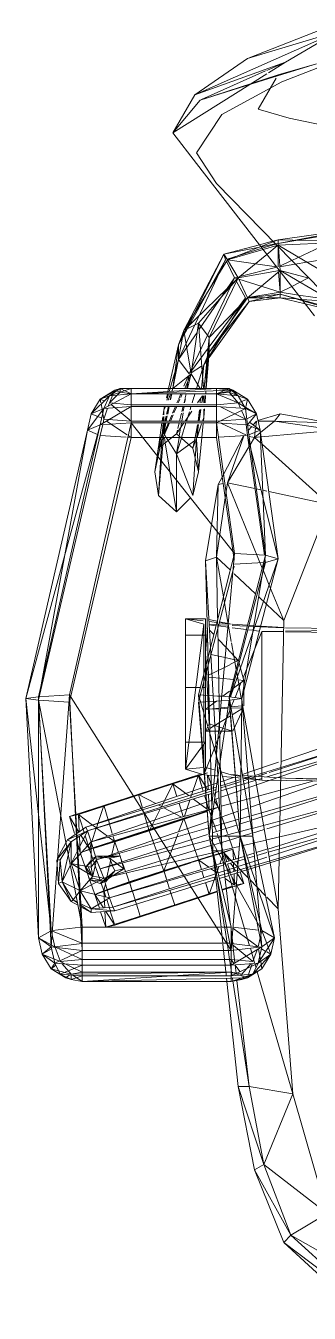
# Model space of a CAD drawing. Header units: millimetres. Extents: x -21051 to 202668, y -15646 to 13691.
# Drawn here: x -10379 to -10255, y -6669 to -6106 of the extents above; entities that cross this region are included whole.
import ezdxf

# ---------------------------------------------------------------- set-up
doc = ezdxf.new("R2010")
doc.units = ezdxf.units.MM
doc.layers.add('G-IMPT', color=8, linetype='Continuous', lineweight=5)
doc.layers.add('I-FURN', color=30, linetype='Continuous', lineweight=5)
doc.layers.get('0').off()
doc.layers.get('I-FURN').off()

# ---------------------------------------------------------------- blocks, each defined once
blk = doc.blocks.new('Aeron_Work_Chair_3485 - Aeron Work Chair_dwg-V4-00_Ground floor')
at = {"layer": 'G-IMPT'}
for p, q in [((-95.25, 305.59), (24.61, 338.14)), ((23.81, 332.58), (-95.25, 305.59)), ((24.61, 338.14), (-92.87, 311.15)), ((-92.87, 311.15), (25.05, 332.52)), ((25.12, 332.52), (-90.49, 305.59)), ((23.02, 319.09), (23.81, 332.58)), ((23.81, 332.58), (24.61, 338.14)), ((23.81, 332.58), (133.35, 327.02)), ((23.81, 332.58), (129.38, 332.58)), ((24.61, 338.14), (129.38, 332.58)), ((24.61, 338.14), (25.4, 332.58)), ((24.61, 338.14), (126.21, 327.02)), ((25.4, 332.58), (126.21, 327.02)), ((129.38, 332.58), (126.41, 327.38)), ((136.52, 330.99), (129.38, 332.58)), ((129.38, 332.58), (132.44, 327.07)), ((133.35, 327.02), (129.38, 332.58)), ((23.02, 319.09), (133.35, 327.02)), ((25.4, 332.5), (26.18, 319.31)), ((25.97, 332.47), (124.62, 313.53)), ((126.21, 327.02), (133.35, 325.44)), ((132.5, 326.96), (133.35, 325.44)), ((136.52, 330.99), (133.35, 327.02)), ((140.49, 325.44), (133.35, 327.02)), ((133.35, 327.02), (134.94, 313.53)), ((136.52, 330.99), (134.15, 326.85)), ((142.88, 327.02), (136.52, 330.99)), ((136.52, 330.99), (139.55, 323.42)), ((136.52, 330.99), (140.49, 325.44)), ((142.88, 327.02), (140.49, 325.44)), ((142.88, 327.02), (141.29, 325.04)), ((146.84, 320.68), (142.88, 327.02)), ((142.88, 327.02), (145.26, 318.29)), ((142.88, 327.02), (145.26, 323.06)), ((94.49, 324.23), (86.52, 319.88)), ((87.31, 318.29), (94.76, 324.25)), ((87.31, 318.29), (95.25, 323.06)), ((104.78, 322.26), (87.31, 318.29)), ((105.57, 323.85), (95.25, 324.64)), ((95.25, 323.06), (95.25, 324.28)), ((105.57, 323.85), (95.25, 323.06)), ((104.78, 322.26), (95.25, 323.06)), ((104.78, 322.26), (97.66, 318.71)), ((104.78, 322.26), (105.57, 323.85)), ((104.78, 322.26), (108.48, 314.84)), ((104.78, 322.26), (113.51, 318.29)), ((104.78, 322.26), (112.71, 317.5)), ((113.51, 318.29), (105.57, 323.85)), ((126.15, 326.51), (124.68, 314.04)), ((126.41, 326.53), (131.7, 313.69)), ((131.78, 313.69), (133.35, 325.44)), ((133.55, 325.36), (139.43, 323.16)), ((138.91, 313.53), (133.6, 324.9)), ((140.49, 325.44), (134.94, 313.53)), ((138.91, 313.53), (139.7, 323.06)), ((144.46, 313.53), (139.7, 323.06)), ((145.26, 323.06), (140.49, 325.44)), ((140.49, 325.44), (141.29, 313.53)), ((145.26, 318.29), (140.71, 322.19)), ((145.26, 323.06), (141.29, 313.53)), ((146.05, 313.53), (145.26, 323.06)), ((146.84, 320.68), (145.26, 323.06)), ((145.26, 323.06), (147.64, 318.29)), ((23.02, 319.09), (-96.04, 292.1)), ((23.62, 318.49), (-89.69, 292.1)), ((23.02, 319.09), (134.94, 248.44)), ((23.02, 319.09), (134.94, 313.53)), ((25.64, 318.96), (23.87, 318.55)), ((26.19, 319.09), (124.62, 313.53)), ((75.32, 316.31), (66.68, 288.93)), ((75.32, 316.31), (71.44, 304.01)), ((76.2, 319.09), (75.38, 316.49)), ((76.2, 319.09), (75.38, 316.49)), ((75.41, 315.12), (75.64, 316.3)), ((75.64, 316.3), (75.41, 315.12)), ((75.68, 316.47), (76.2, 319.09)), ((76.2, 319.09), (75.68, 316.47)), ((83.66, 316.85), (76.2, 319.09)), ((80.9, 316.21), (76.2, 319.09)), ((80.96, 311.94), (83.66, 315.8)), ((83.04, 314.91), (81.29, 315.98)), ((82.55, 311.15), (84.66, 315.79)), ((82.55, 311.15), (85.61, 315.73)), ((83.85, 316.07), (86.52, 319.88)), ((84.76, 316.02), (86.52, 319.88)), ((85.76, 315.97), (87.31, 318.29)), ((87.31, 318.29), (86.52, 319.88)), ((87.31, 318.29), (96.84, 318.29)), ((92.08, 314.33), (87.79, 315.61)), ((91.61, 315.68), (96.84, 318.29)), ((93.87, 315.57), (96.84, 318.29)), ((96.84, 318.29), (97.36, 315.4)), ((96.84, 318.29), (98.56, 315.34)), ((96.84, 318.29), (108.37, 314.45)), ((112.71, 317.5), (109.34, 314.8)), ((112.71, 317.5), (113.51, 318.29)), ((112.71, 317.5), (114.07, 315.56)), ((112.71, 317.5), (113.64, 315.64)), ((113.51, 318.29), (115.11, 315.36)), ((144.46, 313.53), (145.26, 318.29)), ((144.46, 248.44), (145.26, 318.29)), ((146.62, 320.33), (145.61, 318.82)), ((147.64, 318.29), (145.65, 318.29)), ((148.43, 313.53), (145.71, 317.61)), ((146.05, 313.53), (147.64, 318.29)), ((146.84, 320.68), (147.64, 318.29)), ((148.43, 313.53), (147.64, 318.29)), ((-92.87, 311.15), (-102.39, 304.01)), ((-92.87, 311.15), (-100.01, 309.56)), ((-95.25, 305.59), (-92.87, 311.15)), ((-92.87, 311.15), (-90.98, 306.75)), ((61.91, 273.84), (75.41, 315.12)), ((63.33, 259.72), (80.96, 311.94)), ((64.86, 259.6), (80.96, 311.94)), ((65.89, 259.51), (82.55, 311.15)), ((66.97, 259.43), (82.55, 311.15)), ((71.44, 304.01), (75.41, 315.12)), ((71.44, 304.01), (75.41, 315.12)), ((75.41, 315.12), (81.78, 313.11)), ((80.04, 308.94), (75.41, 315.12)), ((82.93, 314.76), (75.41, 315.12)), ((81.78, 313.11), (75.41, 315.12)), ((82.55, 311.15), (80.96, 311.94)), ((81.78, 313.11), (83.23, 312.65)), ((83.23, 312.65), (81.78, 313.11)), ((82.55, 311.15), (91.1, 315.42)), ((87.31, 309.56), (82.55, 311.15)), ((82.55, 284.16), (90.49, 310.36)), ((90.49, 310.36), (84.47, 314.03)), ((84.65, 312.2), (90.49, 310.36)), ((90.49, 310.36), (84.65, 312.2)), ((92.08, 314.33), (84.89, 314.67)), ((87.31, 309.56), (93.56, 315.28)), ((88.11, 309.56), (90.49, 310.36)), ((91.82, 313.7), (90.49, 310.36)), ((90.49, 310.36), (91.82, 313.7)), ((91.07, 311.82), (90.49, 310.36)), ((91.9, 313.77), (90.57, 309.56)), ((90.72, 310.27), (104.06, 305.63)), ((90.76, 310.32), (91.89, 313.76)), ((91.82, 313.7), (91.07, 311.82)), ((92.39, 314.22), (110.33, 307.97)), ((94.03, 307.55), (97.63, 311.15)), ((95.51, 309.56), (97.63, 311.15)), ((95.66, 309.74), (98.05, 311.64)), ((97.42, 315.07), (98.42, 309.56)), ((97.63, 311.15), (98.42, 311.94)), ((98.18, 310.92), (102.13, 309.22)), ((98.42, 311.94), (100.97, 311.22)), ((98.42, 311.94), (101.89, 309.63)), ((98.76, 314.99), (102.39, 308.77)), ((101.2, 311.15), (103.98, 310.36)), ((108.74, 314.33), (102.39, 308.77)), ((103.19, 304.01), (108.74, 314.33)), ((103.8, 310), (103.19, 308.77)), ((104, 310.18), (104.73, 303.58)), ((104.03, 310.2), (105.57, 305.59)), ((111.92, 301.62), (108.74, 314.33)), ((116.68, 309.56), (108.74, 314.33)), ((114.41, 314.11), (116.68, 309.56)), ((115.12, 314.07), (118.27, 309.56)), ((115.83, 314.03), (118.27, 309.56)), ((124.62, 248.44), (124.62, 313.53)), ((124.62, 313.53), (131.76, 313.53)), ((131.76, 313.53), (131.76, 249.05)), ((131.76, 313.53), (134.94, 313.53)), ((134.94, 313.53), (138.91, 313.53)), ((134.94, 248.44), (134.94, 313.53)), ((134.94, 313.53), (141.29, 313.53)), ((138.91, 313.53), (144.46, 313.53)), ((138.91, 313.53), (138.91, 248.44)), ((146.05, 313.53), (141.29, 313.53)), ((141.29, 248.44), (141.29, 313.53)), ((148.43, 313.53), (144.46, 248.44)), ((144.46, 313.53), (144.46, 248.44)), ((146.05, 313.53), (146.05, 248.44)), ((146.05, 313.53), (148.43, 313.53)), ((148.43, 313.53), (146.86, 242.13)), ((148.43, 248.44), (148.43, 313.53)), ((-111.13, 296.86), (-106.36, 305.59)), ((-106.36, 305.59), (-110.33, 299.24)), ((-107.95, 301.62), (-100.01, 309.56)), ((-107.95, 301.62), (-106.36, 305.59)), ((-100.01, 309.56), (-106.36, 305.59)), ((-106.36, 305.59), (-104.77, 305.3)), ((-106.36, 305.59), (-105.68, 303.89)), ((-104.35, 305.23), (-102.05, 304.81)), ((-95.25, 305.59), (-103.19, 292.1)), ((-102.39, 304.01), (-100.01, 309.56)), ((-95.25, 305.59), (-102.39, 304.01)), ((-101.46, 304.7), (-97.63, 304.01)), ((-100.01, 309.56), (-98.05, 304.97)), ((-95.97, 304.38), (-97.63, 304.01)), ((-96.04, 292.1), (-95.25, 305.59)), ((-90.49, 305.59), (-95.31, 304.52)), ((-90.49, 305.59), (-89.82, 294.2)), ((69.97, 259.18), (87.31, 309.56)), ((71.81, 304.13), (79.33, 306.64)), ((73.44, 258.9), (87.31, 309.56)), ((78.49, 258.49), (95.25, 307.18)), ((79.33, 306.64), (81.31, 307.3)), ((81.28, 307.29), (80.04, 308.94)), ((81.23, 258.27), (95.25, 307.18)), ((84.88, 302.49), (81.36, 307.19)), ((81.4, 307.33), (87.21, 309.26)), ((84.12, 258.77), (99.22, 305.59)), ((86.4, 257.69), (99.22, 305.59)), ((87.06, 299.87), (89.97, 308.77)), ((87.19, 299.48), (90.22, 308.69)), ((95.25, 307.18), (87.31, 309.56)), ((87.31, 309.56), (98.42, 309.56)), ((87.31, 299.24), (90.03, 308.75)), ((87.31, 299.24), (90.03, 308.75)), ((87.31, 299.24), (90.03, 308.75)), ((90.29, 308.67), (88.09, 301.71)), ((94.46, 308.77), (93.66, 307.18)), ((93.66, 307.18), (93.66, 302.57)), ((93.66, 307.18), (94.13, 303.92)), ((94.46, 308.77), (94.13, 303.94)), ((95.25, 307.18), (98.42, 309.56)), ((95.25, 307.18), (102.39, 308.77)), ((103.19, 304.01), (95.25, 307.18)), ((99.22, 305.59), (95.25, 307.18)), ((102.39, 308.77), (98.42, 309.56)), ((99.22, 305.59), (103.19, 304.01)), ((110.33, 307.97), (100.01, 277.81)), ((103.19, 304.01), (102.39, 308.77)), ((105.57, 305.59), (102.82, 302.46)), ((103.19, 308.77), (104.66, 303.6)), ((104.89, 303.54), (105.57, 305.59)), ((105.37, 305.18), (108.74, 304.01)), ((110.33, 307.97), (108.74, 304.01)), ((110.33, 307.97), (108.74, 304.01)), ((109.53, 305.97), (108.74, 304.01)), ((110.33, 307.97), (108.87, 304)), ((109.02, 303.99), (110.33, 307.97)), ((110.33, 307.97), (109.53, 305.97)), ((110.33, 307.97), (116.38, 305.96)), ((110.33, 307.97), (116.23, 304.16)), ((111.92, 301.62), (116.68, 309.56)), ((115.89, 300.04), (116.68, 309.56)), ((117.47, 299.24), (116.68, 309.56)), ((116.68, 309.56), (118.27, 309.56)), ((117.47, 299.24), (118.27, 309.56)), ((117.95, 305.43), (124.62, 303.21)), ((-107.95, 301.62), (-111.13, 292.1)), ((-107.95, 301.62), (-111.13, 296.86)), ((-111.13, 296.86), (-110.33, 299.24)), ((-104.78, 301.62), (-109.54, 296.86)), ((-108.74, 292.1), (-102.39, 304.01)), ((-108.74, 292.1), (-107.95, 301.62)), ((-104.78, 301.62), (-108.07, 300.21)), ((-102.39, 304.01), (-107.95, 301.62)), ((-103.42, 302.08), (-104.78, 301.62)), ((-103.98, 292.1), (-104.78, 301.62)), ((-104.77, 301.62), (-104.78, 301.62)), ((-96.84, 292.1), (-104.1, 300.81)), ((-103.19, 292.1), (-102.39, 304.01)), ((-97.63, 304.01), (-102.5, 302.38)), ((-96.84, 292.1), (-97.63, 304.01)), ((-90.86, 293.85), (-96.86, 302.85)), ((57.94, 262.73), (71.44, 304.01)), ((66.68, 288.93), (71.44, 304.01)), ((66.68, 288.93), (71.44, 304.01)), ((71.74, 303.91), (77.65, 302.14)), ((71.74, 303.91), (77.65, 302.14)), ((73.85, 258.87), (87.31, 299.24)), ((76.99, 269.08), (87.06, 299.87)), ((87.31, 299.24), (77.57, 269.45)), ((77.92, 302.06), (79.47, 301.6)), ((77.92, 302.06), (79.47, 301.6)), ((79.65, 301.54), (83.66, 300.34)), ((79.65, 301.54), (83.66, 300.34)), ((82.19, 284.27), (87.08, 299.12)), ((88.09, 301.71), (82.55, 284.16)), ((82.55, 284.16), (87.31, 299.24)), ((82.55, 284.16), (87.31, 299.24)), ((82.55, 284.16), (87.31, 299.24)), ((84.7, 300.03), (86.98, 299.34)), ((84.7, 300.03), (87.31, 299.24)), ((87.06, 299.58), (85.24, 302)), ((87.31, 299.24), (92.95, 300.5)), ((87.31, 299.24), (91.94, 297.56)), ((88.99, 257.2), (103.19, 304.01)), ((92.09, 256.61), (103.19, 304.01)), ((93.66, 301.64), (93.66, 296.86)), ((93.66, 296.86), (94.46, 301.62)), ((94.08, 303.09), (93.67, 296.93)), ((94.19, 303.48), (94.46, 301.62)), ((94.46, 301.62), (97.52, 300.31)), ((94.46, 301.62), (96.89, 298.38)), ((95.68, 301.1), (97.93, 301.6)), ((97.69, 255.69), (111.92, 301.62)), ((97.78, 300.2), (100.01, 299.24)), ((98.17, 301.66), (102.79, 302.68)), ((98.64, 255.59), (111.92, 301.62)), ((101.82, 299.51), (99.22, 295.28)), ((100.01, 299.24), (99.22, 295.28)), ((102.66, 302.27), (100.01, 299.24)), ((102.33, 301.17), (100.01, 299.24)), ((101.36, 255.3), (115.89, 300.04)), ((103.4, 302.06), (102.32, 300.32)), ((104.78, 303.21), (102.57, 301.38)), ((102.65, 255.16), (115.89, 300.04)), ((103.08, 302.75), (104.63, 303.09)), ((103.19, 304.01), (111.92, 301.62)), ((104.39, 303.68), (103.4, 302.06)), ((103.78, 255.03), (117.47, 299.24)), ((104.78, 292.89), (108.74, 304.01)), ((104.78, 292.89), (108.74, 304.01)), ((104.78, 292.89), (108.74, 304.01)), ((108.86, 303.97), (104.78, 292.89)), ((108.74, 304.01), (105.26, 293.35)), ((105.44, 293.12), (109, 303.93)), ((105.68, 303.33), (108.74, 304.01)), ((108.74, 304.01), (106.92, 298.53)), ((111.54, 303.12), (108.74, 304.01)), ((116.19, 303.63), (108.74, 304.01)), ((111.54, 303.12), (109, 303.93)), ((124.62, 303.21), (110.33, 257.97)), ((123.83, 299.24), (110.33, 257.97)), ((111.92, 301.62), (115.89, 300.04)), ((117.32, 301.3), (112.61, 302.78)), ((117.32, 301.3), (112.61, 302.78)), ((124.62, 303.21), (115.09, 273.05)), ((115.09, 273.05), (123.83, 299.24)), ((115.89, 300.04), (117.47, 299.24)), ((123.41, 299.38), (117.63, 301.2)), ((123.41, 299.38), (117.63, 301.2)), ((117.78, 303.16), (123.44, 299.49)), ((124.62, 303.21), (117.81, 303.55)), ((119.86, 288.13), (123.83, 299.24)), ((123.83, 299.24), (119.86, 288.13)), ((124.62, 303.21), (123.83, 299.24)), ((124.62, 303.21), (123.83, 299.24)), ((-111.13, 254.79), (-111.13, 296.86)), ((-111.13, 292.1), (-111.13, 296.86)), ((-108.74, 292.1), (-111.13, 296.86)), ((-111.13, 296.86), (-109.54, 296.86)), ((-110.07, 298.45), (-109.54, 296.86)), ((-108.74, 292.1), (-109.54, 296.86)), ((-89.69, 292.1), (-90.53, 293.35)), ((-89.78, 293.52), (-89.69, 292.1)), ((92.44, 297.38), (93.67, 296.93)), ((93.66, 296.86), (96.17, 296.15)), ((94.59, 296.6), (96.14, 296.04)), ((105.26, 293.35), (95.25, 262.73)), ((96.62, 295.86), (100.31, 294.52)), ((96.65, 296.01), (99.22, 295.28)), ((97.18, 297.99), (99.22, 295.28)), ((106.92, 298.53), (100.01, 277.81)), ((100.91, 294.3), (104.78, 292.89)), ((-111.13, 254.79), (-111.13, 292.1)), ((-111.13, 254.79), (-108.74, 292.1)), ((-108.74, 292.1), (-111.13, 292.1)), ((-108.74, 292.1), (-110.31, 248.22)), ((-108.74, 254.79), (-108.74, 292.1)), ((-103.98, 292.1), (-108.74, 292.1)), ((-108.74, 292.1), (-103.19, 292.1)), ((-108.74, 292.1), (-108.74, 254.79)), ((-103.98, 292.1), (-103.98, 254.79)), ((-103.19, 292.1), (-96.84, 292.1)), ((-96.04, 292.1), (-103.19, 292.1)), ((-103.19, 292.1), (-103.19, 254.79)), ((-96.84, 254.79), (-96.84, 292.1)), ((-89.69, 292.1), (-96.04, 292.1)), ((-38.89, 246.86), (-96.04, 292.1)), ((-96.04, 292.1), (-96.04, 254.79)), ((-89.69, 292.1), (-89.69, 275.76)), ((66.68, 288.93), (57.8, 260.82)), ((66.68, 288.93), (61.91, 273.84)), ((61.91, 273.84), (66.68, 288.93)), ((66.68, 288.93), (72.59, 287.15)), ((66.68, 288.93), (70.63, 281.33)), ((72.59, 287.15), (66.68, 288.93)), ((95.86, 263.91), (104.78, 292.89)), ((100.01, 277.81), (104.78, 292.89)), ((100.01, 277.81), (104.78, 292.89)), ((100.01, 277.81), (104.78, 292.89)), ((104.78, 292.89), (100.09, 278.07)), ((100.49, 278.06), (105.31, 292.72)), ((105.08, 292.8), (108.82, 291.62)), ((105.31, 292.72), (108.82, 291.62)), ((119.86, 288.13), (108.86, 254.49)), ((109.01, 291.56), (112.75, 290.38)), ((109.01, 291.56), (112.75, 290.38)), ((109.22, 254.45), (119.86, 288.13)), ((113.01, 290.29), (114.55, 289.81)), ((113.01, 290.29), (114.55, 289.81)), ((114.55, 289.81), (119.86, 288.13)), ((114.55, 289.81), (119.86, 288.13)), ((115.09, 273.05), (119.86, 288.13)), ((115.09, 273.05), (119.86, 288.13)), ((-74.61, 281.78), (-89.69, 279.56)), ((-74.61, 281.78), (-89.09, 278.63)), ((-74.61, 281.78), (-84.93, 280.19)), ((-74.61, 281.78), (-64.29, 280.19)), ((72.98, 279.38), (80.01, 282.89)), ((73.27, 286.95), (74.54, 286.56)), ((74.54, 286.56), (73.27, 286.95)), ((74.11, 258.85), (82.55, 284.16)), ((75.09, 286.4), (82.07, 284.31)), ((82.55, 284.16), (75.09, 286.4)), ((76.99, 269.08), (82.55, 284.16)), ((76.99, 269.08), (82.55, 284.16)), ((78.85, 274.11), (82.08, 283.93)), ((80.21, 282.99), (82.55, 284.16)), ((81.06, 280.12), (82.55, 284.16)), ((82.55, 284.16), (100.01, 277.81)), ((-107.03, 276.61), (-108.74, 276.22)), ((-105.96, 276.57), (-108.74, 275.77)), ((-101.6, 277.81), (-103.19, 277.46)), ((-101.6, 277.81), (-103.19, 277.36)), ((-101.6, 277.81), (-103.19, 277.15)), ((-103.19, 275.77), (-99.81, 276.59)), ((-99.86, 276.29), (-103.19, 275.57)), ((-99.51, 278.12), (-101.6, 277.81)), ((-101.6, 277.81), (-99.55, 277.94)), ((-101.6, 277.81), (-99.57, 277.81)), ((-96.84, 276.73), (-99.07, 276.29)), ((-96.84, 276.95), (-99.04, 276.47)), ((-98.98, 276.79), (-96.84, 277.31)), ((-98.78, 277.81), (-96.84, 277.81)), ((-98.74, 277.99), (-96.84, 278.12)), ((-96.84, 278.51), (-98.7, 278.24)), ((-89.69, 279.56), (-96.04, 278.63)), ((-96.04, 277.5), (-89.69, 279.04)), ((-89.69, 278.5), (-96.04, 277.12)), ((-96.04, 278.17), (-92.32, 278.41)), ((-89.69, 278.1), (-96.04, 275.32)), ((-96.04, 277.81), (-94.75, 277.81)), ((-91.28, 277.81), (-96.04, 276.88)), ((-91.28, 277.81), (-96.04, 275.79)), ((-94.75, 277.81), (-92.87, 277.81)), ((-92.31, 278.41), (-89.69, 278.57)), ((-84.93, 280.19), (-91.28, 272.26)), ((-90.9, 277.57), (-89.69, 276.8)), ((-84.93, 280.19), (-89.69, 278.1)), ((-86.5, 278.23), (-89.69, 277.95)), ((-89.69, 277.55), (-87.35, 277.17)), ((-89.69, 276.8), (-88.34, 275.94)), ((-89.47, 279.09), (-84.93, 280.19)), ((-88.44, 278.65), (-86.04, 278.81)), ((-87.35, 277.17), (-57.15, 272.26)), ((-64.29, 280.19), (-86.5, 278.23)), ((-86.04, 278.81), (-64.29, 280.19)), ((-64.29, 280.19), (-57.15, 272.26)), ((61.91, 273.84), (69.35, 277.56)), ((69.35, 277.56), (72.17, 278.97)), ((71.2, 280.22), (71.92, 278.85)), ((72.49, 277.75), (76.49, 270.05)), ((78.85, 274.11), (79.64, 276.26)), ((79.77, 276.62), (81.06, 280.12)), ((83.66, 271.61), (100.01, 277.81)), ((100.01, 277.81), (93.25, 256.39)), ((100.09, 278.07), (95.25, 262.73)), ((100.01, 277.81), (95.25, 262.73)), ((95.25, 262.73), (100.01, 277.81)), ((95.25, 262.73), (100.01, 277.81)), ((96.52, 266), (100.37, 277.7)), ((100.01, 277.81), (104.14, 276.51)), ((100.37, 277.7), (104.14, 276.51)), ((104.63, 276.35), (107.87, 275.33)), ((104.63, 276.35), (107.87, 275.33)), ((-248.86, 232.8), (-223.04, 273.84)), ((-239.71, 264.32), (-223.04, 273.84)), ((-237.33, 261.94), (-223.04, 273.84)), ((-209.55, 263.52), (-223.04, 273.84)), ((-130.18, 271.46), (-167.48, 250.83)), ((-123.83, 271.46), (-167.48, 250.83)), ((-130.18, 271.46), (-137.05, 268.02)), ((-111.13, 273.84), (-136.52, 269.08)), ((-130.18, 271.46), (-136.52, 269.08)), ((-123.83, 271.46), (-135.66, 263.31)), ((-111.13, 275.7), (-130.18, 271.46)), ((-111.13, 273.84), (-130.18, 271.46)), ((-130.18, 271.46), (-123.83, 271.46)), ((-111.13, 275.09), (-123.83, 271.46)), ((-111.13, 273.94), (-123.83, 271.46)), ((-123.83, 271.46), (-117.47, 266.7)), ((-111.13, 273.84), (-117.47, 265.91)), ((-109.77, 276), (-111.13, 275.7)), ((-109.81, 275.47), (-111.13, 275.09)), ((-109.88, 274.36), (-111.13, 273.84)), ((-111.13, 273.84), (-109.89, 274.14)), ((-109.89, 274.11), (-111.13, 273.84)), ((-106.04, 275.96), (-108.74, 274.84)), ((-108.74, 274.42), (-106.16, 275.05)), ((-106.17, 274.92), (-108.74, 274.36)), ((-106.78, 274.79), (-108.74, 274.41)), ((-106.64, 271.3), (-108.74, 270.4)), ((-104.77, 271.48), (-106.36, 270.79)), ((-104.77, 272.09), (-106.26, 271.46)), ((-99.9, 276.13), (-103.19, 275.49)), ((-100.31, 273.98), (-103.19, 272.76)), ((-100.42, 273.39), (-103.19, 272.18)), ((-100.26, 270.08), (-96.84, 270.91)), ((-96.84, 274.97), (-99.55, 273.77)), ((-96.84, 275.46), (-99.44, 274.35)), ((-96.04, 269.01), (-91.28, 272.26)), ((-96.04, 271.1), (-93.6, 271.69)), ((-90.2, 271.04), (-93.84, 270.46)), ((-92.79, 271.89), (-91.28, 272.26)), ((-84.93, 265.11), (-91.28, 272.26)), ((-89.69, 275.76), (-89.69, 274.24)), ((-89.69, 274.24), (-89.69, 270.47)), ((-82.55, 272.26), (-89.69, 271.12)), ((-82.55, 272.26), (-89.41, 270.16)), ((-88.34, 275.94), (-82.55, 272.26)), ((-86.48, 266.85), (-82.55, 272.26)), ((-64.29, 265.11), (-82.55, 272.26)), ((-82.55, 272.26), (-57.15, 272.26)), ((-63.26, 266.15), (-57.15, 272.26)), ((61.91, 273.84), (57.94, 262.73)), ((57.94, 262.73), (61.91, 273.84)), ((59.37, 265.8), (61.91, 273.84)), ((61.91, 273.84), (67.5, 272.08)), ((61.91, 273.84), (66.18, 268.16)), ((61.91, 273.84), (67.5, 272.08)), ((70.49, 271.13), (76.29, 269.3)), ((70.49, 271.13), (76.29, 269.3)), ((76.99, 269.08), (78.85, 274.11)), ((76.99, 269.08), (82.91, 271.33)), ((77.22, 269.17), (78.85, 274.11)), ((108.54, 275.12), (109.87, 274.7)), ((108.54, 275.12), (109.87, 274.7)), ((109.87, 274.7), (115.09, 273.05)), ((109.87, 274.7), (115.09, 273.05)), ((115.09, 273.05), (110.09, 258.04)), ((115.09, 273.05), (110.33, 257.97)), ((110.33, 257.97), (115.09, 273.05)), ((110.53, 258.61), (115.09, 273.05)), ((-136.52, 269.08), (-169.86, 251.62)), ((-138.01, 267.54), (-169.86, 251.62)), ((-136.52, 269.08), (-167.48, 250.03)), ((-136.52, 269.08), (-159.54, 245.27)), ((-117.47, 266.7), (-155.66, 248.69)), ((-136.52, 269.08), (-139.7, 262.73)), ((-117.47, 265.91), (-139.7, 262.73)), ((-136.52, 269.08), (-117.47, 265.91)), ((-118.81, 265.72), (-128.69, 258.42)), ((-118.02, 265.83), (-120.86, 261.28)), ((-111.13, 268.69), (-117.47, 265.91)), ((-117.47, 265.91), (-111.13, 267.45)), ((-111.13, 261.87), (-117.47, 265.91)), ((-111.13, 267.71), (-116.75, 266.82)), ((-112.06, 269), (-116.51, 267.11)), ((-107.12, 270.45), (-108.74, 269.74)), ((-108.74, 268.02), (-107, 268.45)), ((-104.77, 265.45), (-107.27, 264.69)), ((-104.77, 268.72), (-106.72, 268.41)), ((-106.7, 268.52), (-104.77, 268.99)), ((-103.19, 269.37), (-101.09, 269.88)), ((-101.21, 269.29), (-103.19, 268.97)), ((-101.76, 266.37), (-103.19, 265.94)), ((-101.13, 265.54), (-96.84, 268.47)), ((-96.84, 267.88), (-100.92, 266.63)), ((-96.84, 269.98), (-100.39, 269.42)), ((-93.94, 270.44), (-96.04, 270.11)), ((-89.69, 270.07), (-96.04, 268.13)), ((-89.69, 270.47), (-89.69, 268.81)), ((-89.69, 268.81), (-89.69, 254.79)), ((-84.93, 265.11), (-89.69, 264.16)), ((-84.93, 265.11), (-89.69, 263.43)), ((-88.22, 264.45), (-86.48, 266.85)), ((-84.93, 265.11), (-74.61, 262.73)), ((-80.42, 264.07), (-64.29, 265.11)), ((-74.61, 262.73), (-64.29, 265.11)), ((-3.18, 268.29), (-10.32, 268.29)), ((-8.04, 268.29), (-10.32, 268.29)), ((-10.32, 268.29), (-10.32, 259.56)), ((-10.32, 268.29), (-9.41, 260.67)), ((-10.32, 268.29), (-7.94, 260.35)), ((51.77, 268.29), (-8.04, 268.29)), ((55.56, 268.29), (-7.94, 260.35)), ((19.84, 268.29), (-3.18, 268.29)), ((-3.18, 268.29), (-3.18, 259.56)), ((19.84, 268.29), (43.66, 268.29)), ((19.84, 268.29), (19.84, 261.92)), ((43.66, 268.29), (55.56, 268.29)), ((43.66, 268.29), (43.66, 261.32)), ((45.82, 261.14), (55.56, 268.29)), ((55.56, 268.29), (51.77, 268.29)), ((55.56, 268.29), (54.85, 260.41)), ((55.56, 268.29), (57.94, 260.35)), ((57.8, 260.82), (59.37, 265.8)), ((57.94, 262.73), (65.16, 265.14)), ((65.16, 265.14), (68.01, 266.09)), ((66.18, 268.16), (67.11, 266.92)), ((68.62, 264.9), (73.1, 258.93)), ((69.08, 266.44), (76.15, 268.8)), ((74.07, 258.85), (76.99, 269.08)), ((74.07, 258.85), (76.99, 269.08)), ((77.57, 269.45), (74.11, 258.85)), ((75.68, 264.49), (76.99, 269.08)), ((75.68, 264.49), (77.17, 269.02)), ((76.99, 269.08), (83.66, 266.76)), ((83.66, 266.76), (95.25, 262.73)), ((95.49, 262.86), (96.16, 264.89)), ((-267.49, 201.61), (-239.71, 264.32)), ((-255.59, 241.3), (-239.71, 264.32)), ((-254, 224.63), (-239.71, 264.32)), ((-250.12, 233.31), (-237.57, 261.4)), ((-245.99, 234.23), (-237.33, 261.94)), ((-237.33, 261.94), (-241.13, 250.26)), ((-214.31, 263.52), (-230.98, 252.41)), ((-230.98, 252.41), (-214.31, 263.52)), ((-200.82, 254.79), (-214.31, 263.52)), ((-200.82, 254.79), (-214.31, 263.52)), ((-142.88, 211.93), (-209.55, 263.52)), ((-139.7, 262.73), (-159.54, 245.27)), ((-136.82, 262.51), (-159.54, 246.86)), ((-111.13, 260.53), (-139.7, 262.73)), ((-133.35, 257.97), (-139.7, 262.73)), ((-111.13, 260.12), (-133.35, 257.97)), ((-111.13, 259.48), (-133.35, 257.97)), ((-111.13, 260.28), (-127, 257.97)), ((-111.13, 259.29), (-127, 257.97)), ((-125.15, 258.76), (-121.44, 260.35)), ((-121.44, 260.35), (-123.43, 258.93)), ((-121.44, 260.35), (-123.17, 259.27)), ((-111.13, 263.51), (-121.44, 260.35)), ((-111.13, 261.36), (-121.44, 260.35)), ((-108.74, 259.49), (-109.91, 259.39)), ((-107.49, 264.62), (-108.74, 264.24)), ((-104.77, 259.82), (-108.04, 259.55)), ((-104.77, 259.92), (-108.01, 259.7)), ((-107.92, 260.35), (-104.77, 260.35)), ((-104.77, 261.15), (-107.89, 260.52)), ((-104.77, 261.21), (-107.86, 260.76)), ((-107.82, 260.98), (-104.77, 263.06)), ((-104.77, 261.98), (-106.62, 261.8)), ((-98.42, 260.35), (-102.18, 260.04)), ((-98.42, 260.35), (-102.17, 260.09)), ((-102.12, 260.35), (-98.42, 260.35)), ((-96.84, 262.37), (-101.88, 261.63)), ((-96.84, 262.73), (-101.86, 261.73)), ((-96.84, 262.75), (-101.76, 262.27)), ((-96.84, 260.91), (-98.42, 260.35)), ((-98.42, 260.35), (-96.84, 260.88)), ((-98.42, 260.35), (-96.84, 260.51)), ((-95.72, 260.62), (-89.69, 261.22)), ((-95.59, 261.29), (-89.69, 263.26)), ((-90.13, 263.28), (-95.58, 261.35)), ((-89.8, 263.39), (-95.35, 262.59)), ((-89.69, 263.45), (-95.28, 262.9)), ((-89.69, 264.16), (-95.26, 263.05)), ((-89.69, 261.22), (-74.61, 262.73)), ((-88.9, 263.52), (-80.42, 264.07)), ((-74.61, 262.73), (-88.9, 263.52)), ((-35.72, 259.56), (-69.06, 254)), ((-38.89, 246.86), (23.02, 262.73)), ((-35.72, 259.56), (-37.31, 254.79)), ((2.57, 258.6), (-35.72, 259.56)), ((2.3, 257.42), (-35.72, 259.56)), ((-31.67, 247.5), (24.52, 262.29)), ((-3.18, 259.56), (-10.32, 259.56)), ((-10.32, 259.56), (-8.86, 259.56)), ((-8.86, 259.56), (4.76, 259.56)), ((-7.94, 260.35), (13.73, 260.35)), ((4.76, 259.56), (-6.35, 258.76)), ((-3.18, 259.56), (10.64, 259.56)), ((4.76, 259.56), (8.93, 259.56)), ((10.64, 259.56), (4.76, 259.56)), ((4.76, 259.56), (10.64, 259.56)), ((4.76, 259.56), (9.66, 259.31)), ((8.93, 259.56), (10.64, 259.56)), ((9.66, 259.31), (12.6, 259.15)), ((14.13, 259.56), (10.64, 259.56)), ((10.64, 259.56), (14.13, 259.56)), ((10.64, 259.56), (14.13, 259.56)), ((10.64, 259.56), (14.13, 259.56)), ((13.73, 260.35), (17.15, 260.35)), ((14.13, 259.56), (33.79, 259.56)), ((14.13, 259.56), (38.89, 259.56)), ((14.13, 259.56), (19.84, 259.56)), ((15.08, 259.56), (29.37, 259.56)), ((17.15, 260.35), (43.66, 260.35)), ((19.84, 261.06), (19.84, 259.56)), ((19.84, 259.56), (43.66, 259.56)), ((84.93, 257.97), (23.02, 262.73)), ((23.02, 262.73), (23.51, 254.39)), ((23.02, 262.73), (46.82, 255.71)), ((25.6, 252.64), (26.14, 261.81)), ((26.19, 262.73), (84.93, 257.97)), ((28.44, 258.34), (29.37, 259.56)), ((29.37, 259.56), (29.25, 258.3)), ((29.37, 259.56), (29.31, 258.3)), ((29.37, 259.56), (30.66, 259.56)), ((30.66, 259.56), (38.89, 259.56)), ((33.79, 259.56), (38.89, 259.56)), ((35.72, 257.97), (38.89, 259.56)), ((38.89, 259.56), (38.11, 258.28)), ((38.89, 259.56), (53.49, 259.56)), ((38.89, 259.56), (38.89, 258.05)), ((43.66, 261.14), (43.66, 259.56)), ((43.66, 259.56), (45.62, 260.99)), ((43.66, 259.56), (54.77, 259.56)), ((44.74, 260.35), (53.98, 260.35)), ((50.65, 257.4), (57.31, 260.09)), ((53.49, 259.56), (54.77, 259.56)), ((54.77, 259.56), (57.01, 260.12)), ((54.77, 259.56), (55.42, 257.28)), ((55.56, 260.35), (57.94, 260.35)), ((57.15, 258.76), (57.41, 260.09)), ((57.15, 258.76), (57.41, 260.09)), ((57.56, 260.07), (57.15, 258.76)), ((57.15, 258.76), (57.56, 260.07)), ((57.66, 261.3), (57.94, 262.73)), ((57.66, 261.3), (57.94, 262.73)), ((57.94, 262.73), (63.76, 260.99)), ((57.97, 260.04), (58.24, 257.21)), ((58.33, 262.5), (62.8, 259.76)), ((58.36, 262.61), (63.76, 260.99)), ((62.44, 257.1), (63.3, 259.63)), ((63.25, 259.49), (64.57, 258.68)), ((63.76, 260.99), (65.15, 260.57)), ((63.76, 260.99), (65.15, 260.57)), ((64.08, 257.06), (64.83, 259.51)), ((65.09, 257.04), (65.87, 259.44)), ((66.24, 257.01), (66.94, 259.35)), ((67.13, 259.97), (69.7, 259.2)), ((67.13, 259.97), (69.7, 259.2)), ((73.83, 258.87), (75.68, 264.49)), ((74.07, 258.85), (75.41, 263.52)), ((93.43, 256.35), (95.25, 262.73)), ((93.43, 256.35), (95.25, 262.73)), ((93.53, 256.33), (95.86, 263.91)), ((93.8, 258.13), (95.25, 262.73)), ((95.25, 262.73), (93.94, 258.14)), ((93.94, 258.14), (95.43, 262.67)), ((95.25, 262.73), (99.46, 261.4)), ((95.38, 262.54), (98.46, 258.15)), ((95.43, 262.67), (99.46, 261.4)), ((100.24, 261.15), (102.98, 260.29)), ((100.24, 261.15), (102.98, 260.29)), ((105.2, 259.59), (110.03, 258.06)), ((105.2, 259.59), (110.33, 257.97)), ((-138.91, 194.47), (-200.82, 254.79)), ((-200.82, 254.79), (-138.91, 194.47)), ((-133.35, 257.97), (-159.54, 245.27)), ((-125.01, 258.13), (-150.81, 242.09)), ((-129.3, 257.97), (-150.81, 242.09)), ((-133.35, 257.97), (-150.81, 241.3)), ((-127, 257.97), (-150.81, 241.3)), ((-124.66, 258.05), (-149.23, 240.51)), ((-127, 257.97), (-149.23, 240.51)), ((-133.35, 257.97), (-127, 257.97)), ((-127, 257.97), (-125.15, 258.76)), ((-111.13, 254.79), (-111.13, 249.24)), ((-111.13, 254.79), (-110.41, 248.34)), ((-108.74, 254.79), (-111.13, 254.79)), ((-108.74, 254.79), (-111.13, 249.24)), ((-108.74, 254.79), (-110.23, 248.12)), ((-108.74, 254.79), (-109.54, 249.24)), ((-103.98, 254.79), (-108.74, 254.79)), ((-108.74, 254.79), (-104.78, 245.27)), ((-107.95, 245.27), (-108.74, 254.79)), ((-103.19, 254.79), (-108.74, 254.79)), ((-103.98, 254.79), (-104.78, 245.27)), ((-103.19, 254.79), (-96.84, 254.79)), ((-96.04, 254.79), (-103.19, 254.79)), ((-102.39, 242.09), (-103.19, 254.79)), ((-96.04, 254.79), (-102.39, 242.09)), ((-96.84, 254.79), (-97.63, 242.09)), ((-89.69, 254.79), (-96.04, 254.79)), ((-38.89, 246.86), (-96.04, 254.79)), ((-96.04, 254.79), (-95.25, 241.3)), ((-90.46, 241.77), (-89.75, 253.92)), ((-37.19, 247.29), (-89.69, 254.79)), ((-69.06, 254), (-72.31, 252.31)), ((-69.48, 251.91), (-69.06, 254)), ((-37.31, 254.79), (-69.06, 254)), ((-37.31, 254.79), (-63.18, 251.01)), ((84.93, 257.97), (-38.89, 246.86)), ((-10.55, 254.3), (-37.31, 254.79)), ((-37.31, 254.79), (-31.57, 248.73)), ((-37.31, 254.79), (-19.86, 251.74)), ((-10.01, 258.11), (-9.23, 254.46)), ((-6.16, 254.22), (-9.92, 254.29)), ((-9.09, 258.06), (-8.68, 254.6)), ((-7.69, 254.86), (-7.83, 257.99)), ((-7.46, 249.68), (-7.65, 253.83)), ((-7.26, 254.97), (-7.64, 257.98)), ((-6.61, 249.75), (-7.14, 253.96)), ((-6.35, 258.76), (6.59, 258.52)), ((34.7, 253.46), (-6.16, 254.22)), ((-3.38, 255.96), (-5.38, 257.85)), ((2.34, 250.56), (-1.44, 254.13)), ((5.35, 257.25), (2.3, 257.42)), ((6.52, 258.5), (3.36, 258.58)), ((6.68, 250.95), (5.28, 257.23)), ((49.32, 254.77), (5.35, 257.25)), ((9.8, 258.42), (6.52, 258.5)), ((6.59, 258.52), (9.94, 258.46)), ((72.48, 256.85), (9.8, 258.42)), ((9.94, 258.46), (35.72, 257.97)), ((14.45, 258.3), (10.97, 251.33)), ((12.6, 259.15), (35.72, 257.97)), ((15.82, 251.77), (15.2, 258.28)), ((23.51, 254.39), (23.62, 252.47)), ((25.4, 249.24), (84.93, 257.97)), ((25.73, 254.77), (28.15, 257.96)), ((29.21, 257.93), (28.8, 253.57)), ((29.29, 257.93), (29.08, 253.56)), ((36.38, 255.5), (35.15, 253.5)), ((35.78, 257.77), (37.04, 253.67)), ((37.76, 257.72), (36.45, 255.6)), ((38.89, 257.69), (38.89, 253.84)), ((38.89, 252.63), (42.71, 254.18)), ((42.71, 254.18), (50.65, 257.4)), ((46.82, 255.71), (49.85, 254.82)), ((49.85, 254.82), (84.93, 244.47)), ((91.28, 252.41), (50.17, 254.72)), ((55.42, 257.28), (55.97, 255.37)), ((58.1, 258.72), (62.91, 258.49)), ((58.12, 258.46), (62.4, 257.1)), ((58.24, 257.21), (58.39, 255.59)), ((58.39, 255.59), (58.52, 254.26)), ((61.58, 254.54), (62.04, 255.91)), ((62.04, 255.91), (62.44, 257.1)), ((62.44, 257.09), (63.94, 256.62)), ((62.91, 258.49), (64.49, 258.41)), ((63.38, 254.81), (63.77, 256.07)), ((64.42, 254.96), (64.81, 256.16)), ((65.29, 253.87), (65.68, 255.14)), ((65.93, 255.99), (67.68, 255.44)), ((66.63, 258.31), (73.19, 258)), ((68.09, 253.72), (68.74, 255.59)), ((68.59, 255.15), (72.11, 254.04)), ((69.2, 256.93), (69.95, 259.12)), ((69.45, 255.7), (72.11, 254.07)), ((69.99, 259.12), (73.23, 258.15)), ((69.99, 259.12), (73.23, 258.15)), ((71.96, 253.5), (72.69, 256.17)), ((72.23, 254), (73.13, 256.24)), ((73.13, 256.24), (72.23, 254)), ((72.23, 254), (73.13, 256.24)), ((72.23, 254), (72.96, 256.21)), ((72.23, 254), (72.97, 256.21)), ((72.23, 254), (75.98, 252.7)), ((91.28, 256.38), (72.48, 256.85)), ((72.89, 256.89), (73.42, 258.85)), ((73.2, 256.92), (73.84, 258.82)), ((73.82, 257.97), (76.1, 257.18)), ((76.68, 253.23), (77.88, 256.72)), ((77.83, 256.57), (82.84, 254.83)), ((79.74, 253.06), (80.76, 256.64)), ((82.23, 252.92), (83.41, 256.58)), ((83.66, 254.54), (84.93, 254.1)), ((84.93, 257.97), (124.62, 248.44)), ((84.93, 244.47), (84.93, 257.97)), ((126.21, 234.95), (84.93, 257.97)), ((84.93, 257.97), (84.93, 244.47)), ((84.93, 257.97), (134.94, 248.44)), ((85.09, 252.76), (86.09, 256.51)), ((85.4, 253.94), (89.51, 252.51)), ((87.61, 252.62), (88.61, 255.92)), ((91.28, 252.41), (91.28, 256.38)), ((91.54, 254.28), (92.01, 256.27)), ((91.76, 256.33), (124.62, 252.79)), ((93.13, 256), (91.97, 252.33)), ((91.97, 252.33), (93.13, 256)), ((92.02, 256.27), (124.62, 251.25)), ((92.03, 252.33), (93.23, 255.98)), ((92.27, 252.3), (93.31, 255.96)), ((93.31, 255.96), (92.27, 252.3)), ((92.27, 252.3), (93.31, 255.96)), ((92.28, 252.3), (93.06, 254.81)), ((93.25, 256.39), (93.8, 258.13)), ((93.35, 256.36), (93.94, 258.14)), ((93.94, 258.14), (93.43, 256.35)), ((96.49, 251.81), (97.47, 254.96)), ((97.52, 251.69), (98.39, 254.74)), ((98.1, 253.71), (99.96, 254.36)), ((99.11, 257.22), (100.38, 255.4)), ((99.64, 249.98), (100.98, 254.12)), ((99.96, 254.36), (101.2, 254.79)), ((101.01, 249.58), (102.26, 253.81)), ((102.7, 255.31), (104.01, 255.77)), ((104.01, 255.77), (110.33, 257.97)), ((110.03, 257.86), (108.9, 254.48)), ((109.08, 254.46), (110.33, 257.97)), ((109.08, 254.46), (110.33, 257.97)), ((109.22, 254.45), (110.33, 257.97)), ((-241.13, 250.26), (-248.44, 227.81)), ((-245.27, 226.22), (-230.98, 252.41)), ((-245.27, 226.22), (-230.98, 252.41)), ((-169.86, 251.62), (-174.02, 236.03)), ((-173.22, 235.42), (-167.48, 250.03)), ((-169.86, 251.62), (-172.98, 236.04)), ((-167.69, 250.17), (-172.45, 234.82)), ((-171.94, 234.42), (-167.48, 250.03)), ((-167.48, 250.83), (-169.86, 251.62)), ((-169.86, 251.62), (-167.48, 250.03)), ((-167.48, 250.03), (-159.54, 245.27)), ((-167.36, 249.96), (-164.42, 228.6)), ((-166.77, 250.47), (-159.54, 246.86)), ((-156.72, 248.19), (-159.54, 246.86)), ((-110.33, 247.65), (-111.13, 249.24)), ((-107.95, 245.27), (-111.13, 249.24)), ((-109.54, 249.24), (-110.15, 248.02)), ((-109.54, 249.24), (-104.78, 245.27)), ((-109.54, 249.24), (-107.95, 245.27)), ((-103.07, 252.98), (-97.63, 242.09)), ((-90.7, 241.75), (-95.93, 252.87)), ((-72.31, 252.31), (-90.39, 242.94)), ((-69.85, 250.03), (-90.39, 242.92)), ((-85.57, 240.6), (-69.85, 250.03)), ((-63.18, 251.01), (-69.85, 250.03)), ((-67.27, 237.98), (-69.85, 250.03)), ((-32.5, 234.8), (-69.85, 250.03)), ((-38.1, 233.36), (23.81, 249.24)), ((-36.51, 227.81), (23.89, 248.71)), ((-34.93, 233.36), (23.87, 248.83)), ((-19.86, 251.74), (-17.3, 251.29)), ((-17.3, 251.29), (-7.89, 249.64)), ((-9.01, 253.47), (-8.21, 249.69)), ((-8.55, 253.59), (-8.08, 249.67)), ((-8.19, 249.61), (-7.94, 248.44)), ((-8.08, 249.62), (-7.94, 248.44)), ((-7.89, 249.64), (-0.36, 248.32)), ((0.16, 248.23), (11.87, 246.18)), ((4.51, 248.5), (2.34, 250.56)), ((7.94, 245.27), (4.62, 248.41)), ((7.2, 248.61), (6.68, 250.95)), ((7.94, 245.27), (7.22, 248.51)), ((9.61, 248.61), (7.94, 245.27)), ((10.97, 251.33), (9.65, 248.7)), ((16.09, 248.94), (15.82, 251.77)), ((16.25, 247.3), (16.1, 248.87)), ((21.44, 249.15), (23.65, 252.05)), ((23.62, 252.47), (23.81, 249.24)), ((23.81, 249.24), (24.61, 243.68)), ((23.81, 249.24), (84.93, 238.92)), ((23.81, 249.24), (84.93, 244.47)), ((24.61, 243.68), (25.36, 248.98)), ((25.09, 247.04), (28.3, 248.34)), ((25.4, 249.24), (25.6, 252.64)), ((25.4, 249.24), (84.93, 244.47)), ((28.31, 248.48), (27.86, 243.72)), ((28.74, 252.93), (28.43, 249.68)), ((28.84, 248.39), (28.62, 243.73)), ((29.05, 252.95), (28.9, 249.75)), ((29.67, 248.9), (33.17, 250.32)), ((35.12, 253.45), (32.17, 248.7)), ((33.41, 250.41), (37.53, 252.08)), ((91.28, 252.41), (34.7, 253.46)), ((37.12, 253.42), (38.73, 248.17)), ((37.53, 252.08), (38.89, 252.63)), ((38.89, 253.38), (38.89, 248.16)), ((56.7, 252.8), (57.94, 248.44)), ((58.07, 246.62), (57.94, 248.44)), ((58.27, 246.61), (57.94, 248.44)), ((58.71, 252.21), (59.24, 246.53)), ((59.16, 247.38), (61.05, 252.97)), ((60.8, 246.41), (62.81, 252.94)), ((61.64, 246.34), (63.77, 252.92)), ((62.99, 246.23), (65, 252.9)), ((65.45, 246.03), (67.79, 252.85)), ((69.82, 245.68), (71.76, 252.77)), ((73.97, 245.35), (76.5, 252.69)), ((76.44, 252.53), (83.66, 250.02)), ((77.45, 245.07), (79.61, 252.63)), ((79.97, 245.94), (82.12, 252.58)), ((83.02, 245.04), (84.93, 252.19)), ((84.93, 249.58), (90.03, 247.81)), ((84.93, 244.47), (134.94, 248.44)), ((85.14, 244.49), (87.56, 252.48)), ((89.33, 244.82), (91.11, 252.42)), ((89.71, 252.44), (91.01, 251.99)), ((91.83, 251.89), (90.49, 247.65)), ((90.49, 247.65), (91.83, 251.89)), ((90.49, 247.65), (91.8, 251.65)), ((90.49, 247.65), (92.08, 251.62)), ((90.49, 247.65), (92.08, 251.62)), ((90.49, 247.65), (92.08, 251.62)), ((91.28, 252.41), (132.85, 240.32)), ((91.28, 252.41), (123.64, 248.68)), ((91.28, 252.41), (103.18, 240.88)), ((92.11, 251.61), (96.03, 250.3)), ((92.11, 251.61), (96.03, 250.3)), ((95.71, 249.27), (92.15, 251.57)), ((93.69, 242.75), (96.23, 250.97)), ((94.69, 252.53), (96.96, 253.32)), ((94.87, 242.52), (96.94, 249.7)), ((98.76, 247.29), (96.64, 248.66)), ((97.02, 249.97), (100.76, 248.72)), ((97.02, 249.97), (100.76, 248.72)), ((98.24, 245.67), (99.58, 249.8)), ((98.7, 241.77), (100.86, 249.08)), ((99.62, 241.59), (101.78, 248.57)), ((102.01, 249.29), (103.33, 253.55)), ((102.62, 248.1), (106.36, 246.86)), ((102.62, 248.1), (106.36, 246.86)), ((103.46, 251.01), (106.36, 246.86)), ((106.61, 246.2), (108.54, 252.3)), ((106.61, 246.2), (108.54, 252.3)), ((108.17, 252.39), (106.71, 247.92)), ((108.2, 252.38), (106.72, 247.92)), ((106.74, 247.91), (108.33, 252.35)), ((106.74, 247.91), (108.33, 252.35)), ((124.62, 248.44), (131.76, 248.44)), ((124.92, 251.21), (131.76, 250.15)), ((125.09, 252.74), (131.76, 252.02)), ((125.68, 248.44), (131.86, 247.73)), ((131.76, 248.44), (134.94, 248.44)), ((131.8, 248.19), (133.35, 236.54)), ((131.96, 248.21), (139.7, 238.92)), ((132.15, 251.98), (138.91, 251.25)), ((132.38, 250.06), (138.91, 249.05)), ((133.35, 234.95), (134.94, 248.44)), ((133.35, 234.95), (141.29, 248.44)), ((134.94, 248.44), (138.91, 248.44)), ((134.94, 248.44), (141.29, 248.44)), ((138.91, 248.44), (144.46, 248.44)), ((138.91, 248.44), (140.56, 247.2)), ((138.91, 248.44), (139.7, 238.92)), ((138.96, 249.05), (141.26, 248.69)), ((139.14, 251.23), (141.04, 251.02)), ((146.05, 248.44), (140.49, 236.54)), ((140.49, 236.54), (141.29, 248.44)), ((141.29, 251), (144.46, 250.65)), ((141.29, 248.69), (144.5, 248.19)), ((146.05, 248.44), (141.29, 248.44)), ((146.45, 242.49), (144.46, 248.44)), ((144.46, 248.44), (145.26, 243.68)), ((144.55, 248.19), (145.84, 247.99)), ((144.6, 250.64), (145.9, 250.5)), ((146.05, 248.44), (145.26, 238.92)), ((148.43, 248.44), (145.26, 238.92)), ((146.05, 248.44), (148.43, 248.44)), ((147.04, 250.38), (148.37, 250.23)), ((148.43, 248.44), (147.16, 242.73)), ((148.43, 248.44), (147.64, 243.68)), ((148.43, 250.23), (194.47, 245.27)), ((-169.74, 232.8), (-159.54, 245.27)), ((-160.12, 244.57), (-164.16, 228.4)), ((-162.68, 227.25), (-159.54, 245.27)), ((-159.54, 246.86), (-159.89, 245.48)), ((-159.54, 246.86), (-159.16, 245.66)), ((-150.81, 241.3), (-159.54, 245.27)), ((-158.95, 245), (-153.19, 227.01)), ((-158, 246.02), (-150.81, 242.09)), ((-110.33, 247.65), (-106.36, 241.3)), ((-107.95, 245.27), (-110.33, 247.65)), ((-107.95, 245.27), (-106.36, 241.3)), ((-107.95, 245.27), (-102.39, 242.09)), ((-107.95, 245.27), (-106.36, 241.3)), ((-104.78, 245.27), (-106.36, 241.3)), ((-103.12, 242.51), (-104.78, 245.27)), ((-104.78, 245.27), (-102.53, 244.27)), ((-101.53, 243.83), (-97.63, 242.09)), ((-38.89, 246.86), (-38.1, 233.36)), ((-38.1, 233.36), (24.61, 243.68)), ((-35.97, 247.12), (-37.19, 247.29)), ((-36.51, 227.81), (24.61, 243.68)), ((-34.88, 234.19), (-34.13, 246.86)), ((-33.33, 247.07), (-31.67, 247.5)), ((-29.96, 247.02), (-21.15, 237.71)), ((-7.46, 241.22), (-7.9, 247.91)), ((-7.09, 241.31), (-7.39, 247.93)), ((-5.61, 241.69), (-6.39, 247.97)), ((2.83, 238.02), (15.57, 243.19)), ((16.67, 242.89), (9.11, 244.95)), ((13.01, 245.98), (24.57, 243.95)), ((16.67, 242.89), (16.43, 245.38)), ((16.67, 242.89), (20.11, 247.41)), ((16.67, 242.89), (21.55, 242.89)), ((17.49, 243.96), (24.18, 246.67)), ((21.55, 242.89), (27.78, 242.89)), ((24.61, 243.68), (84.93, 244.47)), ((24.61, 243.68), (84.93, 238.92)), ((24.64, 243.94), (27.33, 243.47)), ((27.33, 243.47), (116.68, 227.81)), ((31.68, 247.91), (29.1, 243.74)), ((38.89, 247.65), (30.46, 243.76)), ((57.05, 241.12), (57.85, 243.49)), ((58.23, 244.12), (58.07, 246.57)), ((58.71, 244.13), (58.28, 246.55)), ((58.44, 241.01), (58.28, 243.42)), ((59.27, 240.94), (58.85, 243.32)), ((59.21, 241.26), (59.61, 242.55)), ((59.24, 246.48), (59.46, 244.14)), ((59.55, 243.2), (59.77, 240.91)), ((59.89, 240.9), (60.58, 243.03)), ((60.1, 244.15), (60.78, 246.36)), ((60.94, 244.16), (61.63, 246.29)), ((61.35, 240.78), (62.98, 246.19)), ((63.58, 240.6), (65.44, 245.99)), ((68.32, 240.23), (69.81, 245.65)), ((72.48, 241.02), (73.62, 244.33)), ((76.11, 240.41), (77.25, 244.37)), ((78.08, 240.07), (79.48, 244.4)), ((81.54, 239.49), (82.86, 244.45)), ((83.66, 239.62), (84.93, 243.8)), ((84.93, 244.47), (84.93, 238.92)), ((84.93, 244.47), (129.38, 229.39)), ((84.93, 244.47), (126.21, 234.95)), ((84.93, 238.92), (84.93, 244.47)), ((133.35, 234.95), (84.93, 244.47)), ((87.89, 238.68), (88.93, 243.12)), ((90.49, 247.65), (94.78, 246.29)), ((90.49, 247.65), (95.13, 247.42)), ((95.86, 245.95), (97.41, 245.47)), ((96.51, 247.35), (100.3, 247.16)), ((97.07, 242.09), (98.19, 245.53)), ((100.08, 246.44), (98.86, 247.23)), ((100.52, 244.48), (105.57, 242.89)), ((105.57, 242.89), (101.13, 245.76)), ((101.33, 247.11), (106.36, 246.86)), ((105.57, 242.89), (106.21, 246.1)), ((105.57, 242.89), (106.21, 246.1)), ((105.57, 242.89), (106.53, 245.92)), ((105.57, 242.89), (106.53, 245.92)), ((126.04, 236.39), (124.71, 247.63)), ((125.19, 247.67), (133.35, 236.54)), ((132.41, 247.67), (140.3, 246.76)), ((145.26, 243.68), (140.71, 239.78)), ((141.17, 246.74), (144.2, 244.47)), ((141.31, 246.64), (144.83, 246.23)), ((142.88, 234.95), (147.64, 243.68)), ((145.26, 238.92), (147.64, 243.68)), ((147.64, 243.68), (146.84, 241.3)), ((147.16, 242.73), (146.84, 241.3)), ((146.99, 247.81), (148.16, 247.63)), ((148, 245.87), (194.47, 240.51)), ((148.25, 247.62), (194.47, 240.51)), ((194.47, 245.27), (230.98, 238.13)), ((194.47, 240.51), (194.47, 245.27)), ((194.47, 245.27), (228.6, 234.16)), ((-269.88, 204.79), (-255.59, 241.3)), ((-267.49, 201.61), (-255.59, 241.3)), ((-162.58, 227.18), (-150.81, 241.3)), ((-150.97, 241.11), (-153.19, 227.01)), ((-152.4, 227.01), (-150.81, 241.3)), ((-149.23, 240.51), (-152.4, 227.01)), ((-150.81, 241.3), (-150.81, 233.76)), ((-149.23, 240.51), (-150.81, 241.3)), ((-149.23, 240.51), (-150.81, 227.01)), ((-102.39, 242.09), (-106.36, 241.3)), ((-100.01, 237.33), (-106.36, 241.3)), ((-100.01, 237.33), (-102.82, 242.01)), ((-102.39, 242.09), (-95.25, 241.3)), ((-102.39, 242.09), (-100.01, 237.33)), ((-100.01, 237.33), (-97.88, 241.59)), ((-95.25, 241.3), (-100.01, 237.33)), ((-100.01, 237.33), (-92.87, 235.74)), ((-90.49, 241.3), (-97.63, 242.09)), ((-95.16, 238.8), (-96.84, 237.33)), ((-94.27, 237.62), (-96.84, 237.33)), ((-92.87, 235.74), (-96.35, 240.38)), ((-38.1, 233.36), (-95.25, 241.3)), ((-95.25, 241.3), (-92.87, 235.74)), ((-92.71, 240.95), (-94.45, 239.42)), ((-89.69, 238.13), (-93.7, 237.68)), ((-92.87, 235.74), (-90.76, 240.68)), ((-91.68, 235.69), (-89.69, 238.13)), ((-36.51, 227.81), (-90.49, 241.3)), ((-38.13, 233.82), (-90.49, 241.3)), ((-89.69, 238.13), (-90.1, 240.59)), ((-89.92, 235.62), (-89.69, 238.13)), ((-89.69, 238.13), (-86.44, 240.08)), ((-87.33, 235.5), (-89.69, 238.13)), ((-66.7, 235.35), (-67.14, 237.4)), ((-7.27, 238.44), (-7.41, 240.6)), ((-7.07, 235.45), (-7.24, 237.94)), ((-6.97, 238.49), (-7.06, 240.69)), ((-6.83, 235.52), (-6.95, 238.04)), ((-5.24, 238.77), (-5.53, 241.1)), ((-4.9, 236.02), (-5.22, 238.64)), ((-4.76, 234.95), (2.83, 238.02)), ((42.86, 188.12), (58.23, 238.05)), ((52.53, 227.73), (57.05, 241.12)), ((57.28, 232.8), (58.69, 237.2)), ((59.53, 224.63), (58.44, 241.01)), ((58.56, 239.15), (59.12, 240.96)), ((58.93, 237.93), (59.49, 239.67)), ((60.33, 234.95), (59.27, 240.94)), ((59.77, 240.91), (60.33, 234.95)), ((60.37, 231.29), (63.58, 240.6)), ((60.41, 237.67), (61.35, 240.78)), ((60.63, 212.14), (68.32, 240.23)), ((60.7, 206.79), (72.11, 239.93)), ((60.96, 187.54), (75.89, 239.63)), ((60.96, 187), (77.89, 239.47)), ((65.88, 180.98), (81.46, 239.19)), ((81.93, 233.9), (83.49, 239.03)), ((84.93, 238.92), (129.38, 229.39)), ((84.93, 238.92), (133.35, 234.95)), ((86.58, 233.08), (87.8, 238.3)), ((90.61, 232.8), (92.03, 237.4)), ((92.07, 232.8), (93.31, 237.12)), ((92.31, 238.31), (93.34, 241.62)), ((93.62, 238.21), (94.5, 241.23)), ((95.32, 236.69), (96.95, 241.7)), ((97.1, 236.31), (98.58, 241.33)), ((97.93, 236.13), (99.47, 241.12)), ((104.02, 240.07), (107.08, 237.1)), ((107.31, 236.88), (110.97, 233.34)), ((133.94, 240), (140.32, 238.14)), ((139.7, 238.92), (134.55, 236.99)), ((145.26, 238.92), (136.52, 230.98)), ((145.26, 238.92), (140.49, 236.54)), ((145.41, 240.82), (140.67, 239.24)), ((141.13, 237.9), (142.46, 237.52)), ((142.88, 234.95), (146.84, 241.3)), ((145.26, 238.92), (142.88, 234.95)), ((144.17, 237.02), (197.64, 221.46)), ((194.47, 240.51), (197.64, 221.46)), ((194.47, 240.51), (228.6, 234.16)), ((228.6, 234.16), (230.98, 238.13)), ((262.73, 225.42), (230.98, 238.13)), ((259.56, 222.25), (230.98, 238.13)), ((-254, 224.63), (-250.35, 232.8)), ((-254, 224.63), (-249.3, 232.11)), ((-250.4, 220.11), (-245.99, 234.23)), ((-246.95, 228.67), (-233.36, 236.54)), ((-229.39, 223.04), (-233.36, 236.54)), ((-174.02, 236.03), (-175.55, 230.29)), ((-175.32, 230.07), (-173.22, 235.42)), ((-173.12, 235.33), (-174.36, 229.13)), ((-172.45, 234.82), (-174.25, 229.02)), ((-173.65, 228.43), (-171.94, 234.42)), ((-173.47, 228.25), (-169.78, 232.75)), ((-150.81, 232.8), (-150.81, 227.01)), ((-100.01, 227.01), (-97.04, 236.67)), ((-96.84, 229.39), (-96.84, 236.63)), ((-96.84, 229.39), (-91.77, 235.59)), ((-36.51, 227.81), (-92.87, 235.74)), ((-38.1, 233.36), (-92.87, 235.74)), ((-92.87, 202.41), (-89.94, 235.33)), ((-60.33, 205.58), (-86.77, 234.88)), ((-66.16, 232.8), (-66.54, 234.6)), ((-60.33, 205.58), (-65.98, 231.96)), ((-38.1, 233.36), (-36.51, 227.81)), ((-34.93, 233.36), (-36.62, 233.61)), ((-36.51, 227.81), (-34.93, 233.36)), ((-23.59, 231.16), (-31.31, 234.31)), ((-9.53, 225.42), (-23.59, 231.16)), ((-19.87, 236.36), (-16.66, 232.96)), ((-16.5, 232.8), (-9.53, 225.42)), ((-6.41, 225.48), (-7.07, 235.45)), ((-6.39, 225.48), (-6.83, 235.52)), ((-4.88, 225.51), (-4.76, 234.95)), ((-4.76, 234.95), (-4.64, 225.52)), ((-4.76, 234.95), (60.33, 234.95)), ((42.86, 188.12), (56.97, 231.84)), ((45.24, 187.32), (58.95, 232.8)), ((45.24, 187.32), (60.37, 231.29)), ((59.59, 234.95), (60.05, 236.48)), ((60.33, 234.95), (61.12, 175.42)), ((65.88, 180.98), (81.6, 232.8)), ((73.82, 178.59), (86.51, 232.8)), ((73.82, 178.59), (90.48, 232.4)), ((76.2, 177.8), (91.88, 232.15)), ((76.2, 177.8), (93.74, 231.83)), ((79.37, 176.21), (97.1, 236.31)), ((79.37, 176.21), (97.93, 236.13)), ((94.06, 232.8), (95.32, 236.69)), ((111.52, 232.8), (116.68, 227.81)), ((126.21, 234.95), (133.35, 236.54)), ((131.79, 232.8), (126.21, 234.95)), ((129.38, 229.39), (126.21, 234.95)), ((140.49, 236.54), (129.38, 229.39)), ((129.38, 229.39), (133.35, 234.95)), ((136.52, 230.98), (131.81, 232.79)), ((140.49, 236.54), (133.35, 234.95)), ((135.27, 233.18), (134.15, 235.13)), ((139.02, 235.59), (134.2, 236.4)), ((136.52, 230.98), (135.48, 232.8)), ((140.49, 236.54), (136.52, 230.98)), ((136.52, 230.98), (142.88, 234.95)), ((142.88, 234.95), (139.73, 235.47)), ((197.64, 221.46), (228.6, 234.16)), ((259.56, 222.25), (228.6, 234.16)), ((250.03, 206.37), (228.6, 234.16)), ((-253.21, 211.14), (-248.44, 227.81)), ((-252.41, 207.96), (-245.27, 226.22)), ((-252.41, 207.96), (-245.27, 226.22)), ((-176.21, 227.81), (-180.98, 194.47)), ((-180.98, 194.47), (-174.63, 227.81)), ((-180.18, 194.47), (-174.63, 227.81)), ((-175.57, 230.2), (-176.21, 227.81)), ((-176.21, 227.81), (-175.36, 229.98)), ((-176.21, 227.81), (-174.63, 227.81)), ((-175.42, 194.47), (-176.21, 227.81)), ((-173.83, 227.81), (-176.21, 227.81)), ((-173.83, 227.81), (-175.42, 194.47)), ((-174.38, 229.03), (-174.63, 227.81)), ((-159.66, 203.99), (-173.83, 227.81)), ((-164.31, 227.81), (-173.01, 227.81)), ((-162.72, 227.01), (-172.95, 227.74)), ((-164.62, 227.15), (-167.07, 222)), ((-165.53, 220.49), (-164.42, 227.13)), ((-162.72, 227.01), (-150.53, 206.19)), ((-159.35, 214.45), (-162.72, 227.01)), ((-162.36, 227.01), (-152.4, 227.01)), ((-162.18, 227.65), (-153.19, 227.01)), ((-155.8, 221.93), (-153.19, 227.01)), ((-153.19, 227.01), (-152.02, 219.01)), ((-152.4, 227.01), (-150.81, 227.01)), ((-149.79, 217.28), (-152.4, 227.01)), ((-152.4, 227.01), (-150.81, 227.01)), ((-152.4, 227.01), (-149.48, 217.04)), ((-150.81, 227.01), (-148.12, 215.99)), ((-150.28, 219.78), (-150.81, 227.01)), ((-96.84, 229.39), (-100.01, 227.01)), ((-100.01, 227.01), (-96.04, 205.58)), ((-96.84, 229.39), (-96.04, 205.58)), ((-96.84, 229.39), (-92.87, 202.41)), ((-9.53, 225.42), (116.68, 227.81)), ((-9.53, 225.42), (116.68, 227.81)), ((39.69, 189.71), (52.14, 226.59)), ((116.68, 227.81), (197.64, 221.46)), ((116.68, 227.81), (197.64, 221.46)), ((136.52, 230.98), (129.38, 229.39)), ((-267.49, 201.61), (-254, 224.63)), ((-253.21, 211.14), (-250.4, 220.11)), ((-215.9, 157.16), (-229.39, 223.04)), ((-167.1, 221.94), (-180.18, 194.47)), ((-166.39, 215.3), (-165.54, 220.42)), ((-159.44, 214.81), (-155.8, 221.93)), ((-9.53, 225.42), (-60.33, 205.58)), ((-9.53, 225.42), (-60.33, 205.58)), ((-5.56, 169.07), (-6.35, 224.63)), ((-5.56, 169.07), (-4.89, 224.63)), ((-4.62, 224.63), (-3.97, 175.42)), ((60.3, 171.06), (59.53, 224.63)), ((59.53, 224.63), (61.12, 175.42)), ((197.64, 221.46), (250.03, 206.37)), ((250.03, 206.37), (197.64, 221.46)), ((259.56, 222.25), (250.03, 206.37)), ((259.56, 222.25), (262.73, 225.42)), ((292.89, 185.74), (259.56, 222.25)), ((293.69, 162.72), (259.56, 222.25)), ((291.31, 194.47), (262.73, 225.42)), ((292.89, 185.74), (262.73, 225.42)), ((-168.88, 200.34), (-166.45, 214.96)), ((-152.02, 219.01), (-150.18, 206.45)), ((-150.12, 217.54), (-150.22, 218.88)), ((-149.17, 204.5), (-150.12, 217.54)), ((-145.36, 200.78), (-149.79, 217.28)), ((-149.48, 217.04), (-144.47, 199.9)), ((-148.12, 215.99), (-144.12, 199.56))]:
    blk.add_line(p, q, dxfattribs=at)
blk = doc.blocks.new('Aeron_Work_Chair_3485 - Aeron_Work_Chair_3485-V5-00_Ground floor')
at = {"extrusion": (0, 0, -1), "zscale": -1, "rotation": 180}
blk.add_blockref('Aeron_Work_Chair_3485 - Aeron Work Chair_dwg-V4-00_Ground floor', (5.18, -12.1), dxfattribs=at)

msp = doc.modelspace()

# ---------------------------------------------------------------- block references
at = {"layer": 'I-FURN', "color": 254, "rotation": 269.9999999999999}
msp.add_blockref('Aeron_Work_Chair_3485 - Aeron_Work_Chair_3485-V5-00_Ground floor', (-10029.01, -6380.62), dxfattribs=at)

doc.saveas('drawing.dxf')
